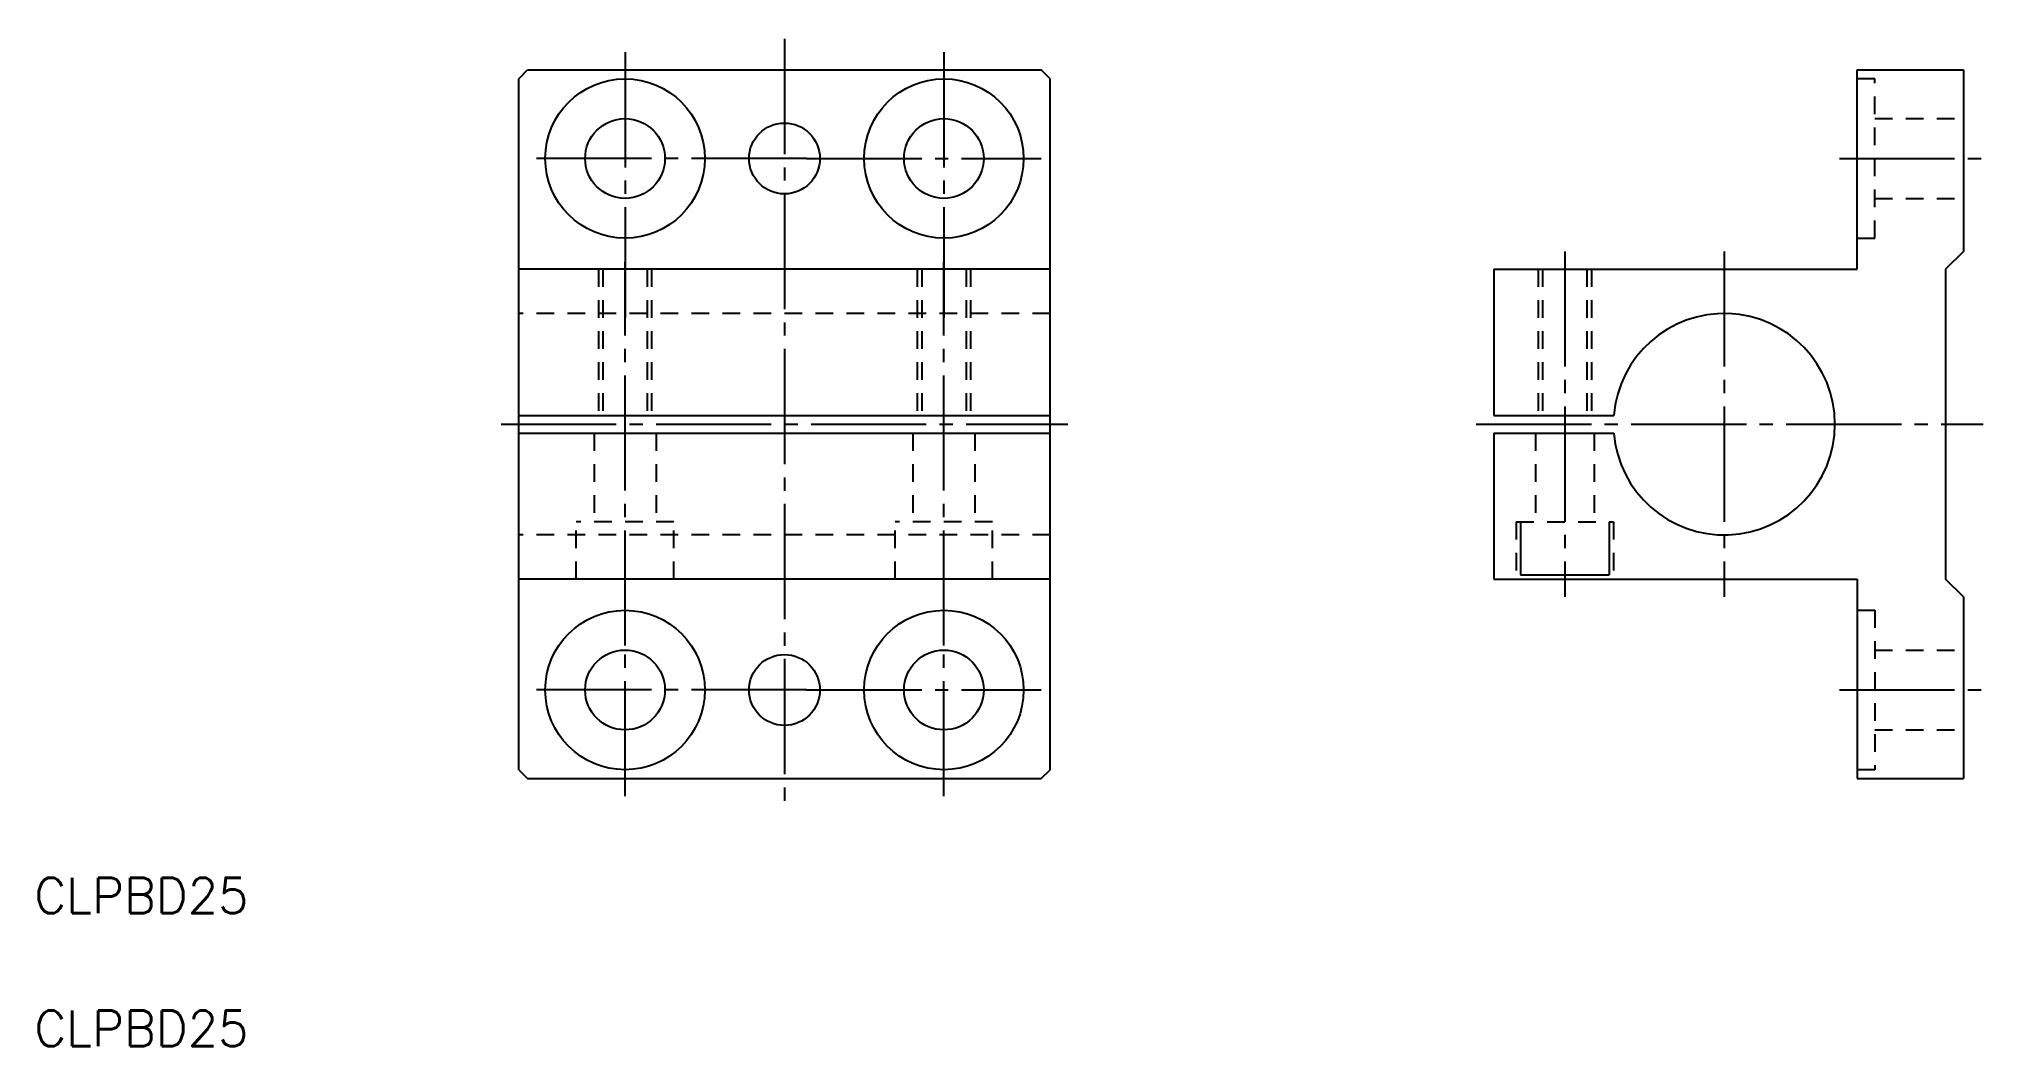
# Model space of a CAD drawing. Extents: x 24 to 243, y 114 to 228.
import ezdxf

# ---------------------------------------------------------------- set-up
doc = ezdxf.new("R2010")
doc.units = 0
doc.linetypes.add('CENTER', pattern=[17.5, 13, -1.5, 1.5, -1.5])
doc.linetypes.add('DASHED', pattern=[3.5, 2, -1.5])
doc.layers.get('0').update_dxf_attribs({"linetype": 'CONTINUOUS'})
doc.layers.add('CENTER', color=1, linetype='CENTER')
doc.styles.get("Standard").update_dxf_attribs({"font": 'txt.shx', "bigfont": '@extfont2.shx'})

msp = doc.modelspace()

# ---------------------------------------------------------------- linework, layer by layer
at = {"color": 7, "linetype": 'CONTINUOUS'}
for p, q in [((78.05, 223.5), (79.05, 224.5)), ((79.05, 224.5), (137.05, 224.5)), ((138.05, 223.5), (137.05, 224.5)), ((229.15, 202), (229.15, 224.5)), ((229.15, 224.5), (241.15, 224.5)), ((241.15, 224.5), (241.15, 204)), ((78.05, 145.5), (78.05, 223.5)), ((138.05, 145.5), (138.05, 223.5)), ((138.05, 202), (78.05, 202)), ((188.15, 202), (188.15, 185.5)), ((188.15, 202), (229.15, 202)), ((241.15, 204), (239.15, 202)), ((239.15, 202), (239.15, 167)), ((188.15, 185.5), (201.69, 185.5)), ((188.15, 183.5), (188.15, 167)), ((188.15, 183.5), (201.69, 183.5)), ((138.05, 167), (78.05, 167)), ((188.15, 167), (229.15, 167)), ((229.15, 167), (229.15, 144.5)), ((241.15, 165), (239.15, 167)), ((241.15, 165), (241.15, 144.5)), ((78.05, 145.5), (79.05, 144.5)), ((137.05, 144.5), (138.05, 145.5)), ((79.05, 144.5), (137.05, 144.5)), ((229.15, 144.5), (241.15, 144.5))]:
    msp.add_line(p, q, dxfattribs=at)
at = {"color": 3, "linetype": 'DASHED'}
for p, q in [((231.15, 223.5), (229.15, 223.5)), ((231.15, 205.5), (231.15, 223.5)), ((231.15, 219), (241.15, 219)), ((231.15, 210), (241.15, 210)), ((229.15, 205.5), (231.15, 205.5)), ((87.05, 202), (87.05, 185.5)), ((87.55, 202), (87.55, 185.5)), ((92.55, 202), (92.55, 185.5)), ((93.05, 202), (93.05, 185.5)), ((123.05, 202), (123.05, 185.5)), ((123.55, 202), (123.55, 185.5)), ((128.55, 202), (128.55, 185.5)), ((129.05, 202), (129.05, 185.5)), ((193.15, 202), (193.15, 185.5)), ((193.65, 202), (193.65, 185.5)), ((198.65, 202), (198.65, 185.5)), ((199.15, 202), (199.15, 185.5)), ((138.05, 197), (78.05, 197)), ((86.55, 183.5), (86.55, 173.5)), ((93.55, 183.5), (93.55, 173.5)), ((122.55, 183.5), (122.55, 173.5)), ((129.55, 183.5), (129.55, 173.5)), ((192.85, 183.5), (192.85, 173.5)), ((199.45, 183.5), (199.45, 173.5)), ((95.55, 173.5), (84.55, 173.5)), ((84.55, 167), (84.55, 173.5)), ((95.55, 167), (95.55, 173.5)), ((131.55, 173.5), (120.55, 173.5)), ((120.55, 167), (120.55, 173.5)), ((131.55, 167), (131.55, 173.5)), ((190.65, 173.5), (190.65, 167)), ((190.65, 173.5), (201.65, 173.5)), ((201.65, 173.5), (201.65, 167)), ((138.05, 172), (78.05, 172)), ((229.15, 163.5), (231.15, 163.5)), ((231.15, 163.5), (231.15, 145.5)), ((231.15, 159), (241.15, 159)), ((231.15, 150), (241.15, 150)), ((231.15, 145.5), (229.15, 145.5))]:
    msp.add_line(p, q, dxfattribs=at)
for p, q in [((78.05, 185.5), (138.05, 185.5)), ((78.05, 183.5), (138.05, 183.5))]:
    msp.add_line(p, q)
at = {"color": 3, "linetype": 'CONTINUOUS'}
for p, q in [((191.15, 173.5), (191.15, 167.5)), ((201.15, 173.5), (201.15, 167.5)), ((191.15, 167.5), (201.15, 167.5))]:
    msp.add_line(p, q, dxfattribs=at)
at = {"color": 7, "linetype": 'CONTINUOUS'}
for centre, radius in [((90.05, 214.5), 9), ((126.05, 214.5), 9), ((90.05, 214.5), 4.5), ((108.05, 214.5), 4), ((126.05, 214.5), 4.5), ((90.05, 154.5), 9), ((126.05, 154.5), 9), ((90.05, 154.5), 4.5), ((108.05, 154.5), 4), ((126.05, 154.5), 4.5)]:
    msp.add_circle(centre, radius, dxfattribs=at)
msp.add_arc((214.15, 184.5), 12.5, 184.5886, 175.4114, dxfattribs=at)
at = {"layer": 'CENTER', "color": 1, "linetype": 'CENTER'}
for p, q in [((90.05, 226.5), (90.05, 196.5)), ((108.05, 228), (108.05, 141)), ((126.05, 226.5), (126.05, 196.5)), ((110.55, 214.5), (79.05, 214.5)), ((110.55, 214.5), (137.05, 214.5)), ((227.15, 214.5), (243.15, 214.5)), ((90.05, 159.52), (90.05, 202.8)), ((126.05, 159.52), (126.05, 202.8)), ((196.15, 204), (196.15, 165)), ((214.15, 204), (214.15, 165)), ((76.05, 184.5), (140.05, 184.5)), ((186.15, 184.5), (243.38, 184.5)), ((90.05, 142.5), (90.05, 172.5)), ((126.05, 142.5), (126.05, 172.5)), ((110.55, 154.5), (79.05, 154.5)), ((110.55, 154.5), (137.05, 154.5)), ((227.15, 154.5), (243.15, 154.5))]:
    msp.add_line(p, q, dxfattribs=at)

# ---------------------------------------------------------------- texts
at = {"color": 7, "linetype": 'CONTINUOUS'}
for p in [(23.36, 129.3), (23.36, 114.3)]:
    msp.add_text('CLPBD25', height=4, dxfattribs=at).set_placement(p)

doc.saveas('drawing.dxf')
